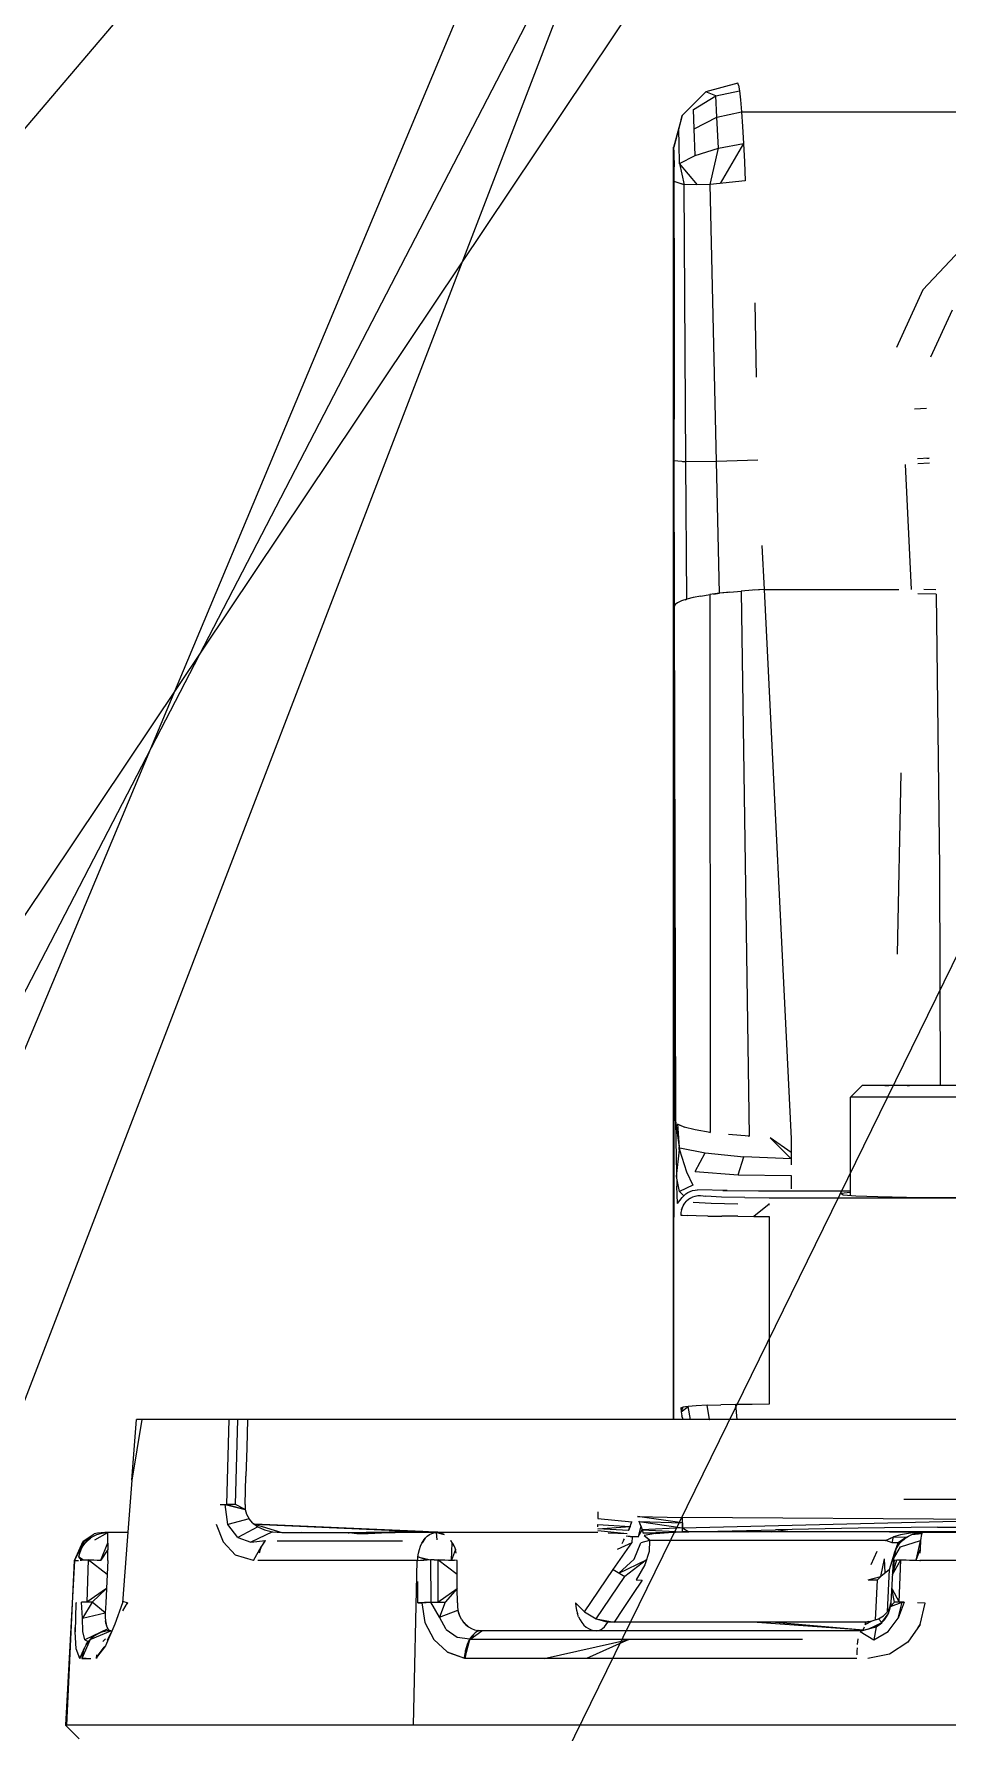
# Model space of a CAD drawing. Header units: millimetres. Extents: x -57554 to 16546, y 2142 to 98430.
# Drawn here: x -25855.5 to -25669.7, y 76751.8 to 77097.4 of the extents above; entities that cross this region are included whole.
import ezdxf

# ---------------------------------------------------------------- set-up
doc = ezdxf.new("R2010")
doc.units = ezdxf.units.MM
doc.layers.add('S-Z2-A_TEXTUAL_ANNOTATION', color=7, linetype='Continuous')

msp = doc.modelspace()

# ---------------------------------------------------------------- linework, layer by layer
at = {"color": 2, "linetype": 'Continuous'}
for p, q in [((-25712.29, 77087.4), (-25718.81, 77085.65)), ((-25712.15, 77087.02), (-25712.29, 77087.4)), ((-25712.15, 77087.02), (-25711.98, 77085.89)), ((-25723.59, 77080.86), (-25718.81, 77085.65)), ((-25721.33, 77082.04), (-25716.8, 77084.88)), ((-25716.8, 77084.88), (-25718.81, 77085.65)), ((-25716.8, 77084.88), (-25711.98, 77085.89)), ((-25716.54, 77080.53), (-25716.8, 77084.88)), ((-25711.98, 77085.89), (-25711.78, 77084.06)), ((-25711.78, 77084.06), (-25711.56, 77081.59)), ((-25723.59, 77080.86), (-25725.35, 77074.34)), ((-25723.59, 77080.86), (-25725.34, 77074.38)), ((-25724.33, 77077.92), (-25723.59, 77080.86)), ((-25721.17, 77078.15), (-25721.33, 77082.04)), ((-25721.17, 77078.15), (-25716.54, 77080.53)), ((-25716.54, 77080.53), (-25711.56, 77081.59)), ((-25716.24, 77074.21), (-25716.54, 77080.53)), ((-25711.56, 77081.59), (-25541.17, 77081.59)), ((-25711.56, 77081.59), (-25711.35, 77078.59)), ((-25724.25, 77075.01), (-25724.33, 77077.92)), ((-25721, 77072.71), (-25721.17, 77078.15)), ((-25711.35, 77078.59), (-25711.14, 77075.15)), ((-25725.37, 76815.4), (-25725.37, 77074.4)), ((-25725.35, 77074.34), (-25725.31, 77073.41)), ((-25725.29, 77073.08), (-25725.35, 77074.34)), ((-25725.31, 77073.41), (-25725.29, 77073.08)), ((-25725.29, 77073.08), (-25725.26, 77070.43)), ((-25724.19, 77071.09), (-25724.25, 77075.01)), ((-25724.19, 77071.09), (-25721, 77072.71)), ((-25721, 77072.71), (-25716.24, 77074.21)), ((-25717.92, 77066.78), (-25716.24, 77074.21)), ((-25716.24, 77074.21), (-25711.14, 77075.15)), ((-25711.14, 77075.15), (-25715.89, 77067)), ((-25711.14, 77075.15), (-25710.94, 77071.42)), ((-25725.25, 77067.44), (-25725.26, 77070.43)), ((-25720.51, 77066.76), (-25724.19, 77071.09)), ((-25724.19, 77071.09), (-25723.22, 77066.74)), ((-25710.94, 77071.42), (-25710.77, 77067.54)), ((-25725.27, 77055.9), (-25725.25, 77067.44)), ((-25723.22, 77066.74), (-25725.25, 77067.44)), ((-25723.22, 77066.74), (-25723.76, 77066.92)), ((-25717.92, 77066.78), (-25723.22, 77066.74)), ((-25722.9, 77010.37), (-25723.22, 77066.74)), ((-25710.77, 77067.54), (-25717.92, 77066.78)), ((-25716.66, 77010.42), (-25717.92, 77066.78)), ((-25725.27, 77055.9), (-25725.28, 77042.58)), ((-25665.82, 77054.75), (-25674.63, 77045.34)), ((-25674.63, 77045.34), (-25680, 77033.61)), ((-25725.28, 77042.58), (-25725.28, 77027.47)), ((-25708.85, 77042.7), (-25708.59, 77027.59)), ((-25673.01, 77031.71), (-25668.6, 77041.31)), ((-25725.28, 77027.47), (-25725.29, 77010.57)), ((-25673.89, 77021.21), (-25676.31, 77021.08)), ((-25722.9, 77010.37), (-25725.29, 77010.57)), ((-25725.29, 77010.57), (-25725.29, 77001)), ((-25708.2, 77010.69), (-25716.66, 77010.42)), ((-25673.33, 77011.1), (-25675.75, 77010.97)), ((-25673.83, 77011.07), (-25673.33, 77011.1)), ((-25723.52, 77010.42), (-25722.9, 77010.37)), ((-25716.66, 77010.42), (-25722.9, 77010.37)), ((-25722.7, 76982.42), (-25722.9, 77010.37)), ((-25716.02, 76983.64), (-25716.66, 77010.42)), ((-25676.95, 76984.37), (-25678.2, 77009.83)), ((-25673.27, 77010.08), (-25675.69, 77009.96)), ((-25725.29, 77001), (-25725.28, 76991.12)), ((-25707.4, 76993.33), (-25706.96, 76984.36)), ((-25707.4, 76993.33), (-25706.96, 76984.38)), ((-25725.28, 76991.12), (-25725.26, 76981.02)), ((-25719.79, 76983.01), (-25721.37, 76982.7)), ((-25719.79, 76983.01), (-25717.99, 76983.31)), ((-25716.02, 76983.58), (-25717.99, 76983.31)), ((-25717.99, 76983.31), (-25717.91, 76873.85)), ((-25717.21, 76983.42), (-25716.02, 76983.64)), ((-25713.89, 76983.83), (-25716.02, 76983.58)), ((-25714.29, 76983.78), (-25716.02, 76983.64)), ((-25713.89, 76983.83), (-25711.64, 76984.03)), ((-25709.32, 76984.2), (-25711.64, 76984.03)), ((-25711.64, 76984.03), (-25709.99, 76873.04)), ((-25706.96, 76984.33), (-25709.32, 76984.2)), ((-25706.96, 76984.38), (-25708.85, 76984.23)), ((-25706.96, 76984.36), (-25679.52, 76984.33)), ((-25706.96, 76984.36), (-25701.46, 76872.55)), ((-25706.96, 76984.34), (-25679.52, 76984.33)), ((-25671.94, 76983.38), (-25675.65, 76983.45)), ((-25671.97, 76984.3), (-25674.42, 76984.36)), ((-25671.94, 76983.38), (-25671.24, 76927.58)), ((-25725.37, 76815.4), (-25725.26, 76980.34)), ((-25725.26, 76980.03), (-25725.37, 76815.4)), ((-25725.07, 76981.32), (-25725.26, 76980.98)), ((-25725.26, 76981.04), (-25725.21, 76981.06)), ((-25725.26, 76981.01), (-25725.01, 76876.2)), ((-25725.01, 76876.2), (-25725.26, 76980.98)), ((-25724.57, 76981.67), (-25725.07, 76981.32)), ((-25723.78, 76982.02), (-25724.57, 76981.67)), ((-25722.7, 76982.36), (-25723.78, 76982.02)), ((-25722.96, 76982.28), (-25722.7, 76982.42)), ((-25721.37, 76982.7), (-25722.7, 76982.36)), ((-25721.87, 76982.57), (-25722.7, 76982.42)), ((-25679.09, 76947.05), (-25679.88, 76910.12)), ((-25671.24, 76927.58), (-25671.1, 76883.4)), ((-25689.37, 76881), (-25686.97, 76883.4)), ((-25655.77, 76883.4), (-25686.97, 76883.4)), ((-25682.37, 76883.4), (-25681.59, 76883.4)), ((-25677.85, 76883.4), (-25677.33, 76883.4)), ((-25689.37, 76861.02), (-25689.37, 76881)), ((-25653.37, 76881), (-25689.37, 76881)), ((-25725.01, 76876.2), (-25724.19, 76870.3)), ((-25725.01, 76876.2), (-25724.86, 76868.63)), ((-25723.22, 76874.92), (-25724.54, 76875.54)), ((-25724.54, 76875.54), (-25724.26, 76870.8)), ((-25724.54, 76875.54), (-25723.09, 76874.89)), ((-25720.99, 76874.35), (-25723.22, 76874.92)), ((-25717.91, 76873.85), (-25720.99, 76874.35)), ((-25718.03, 76873.87), (-25717.91, 76873.85)), ((-25709.99, 76873.04), (-25714.16, 76873.41)), ((-25710.11, 76873.05), (-25709.99, 76873.04)), ((-25701.46, 76869.75), (-25705.68, 76872.75)), ((-25705.68, 76872.75), (-25701.46, 76868.46)), ((-25701.46, 76872.55), (-25701.46, 76867.22)), ((-25701.46, 76872.55), (-25701.46, 76869.75)), ((-25724.74, 76864.83), (-25724.19, 76870.3)), ((-25724.2, 76870.39), (-25724.26, 76870.8)), ((-25724.19, 76870.3), (-25724.2, 76870.39)), ((-25724.19, 76870.3), (-25722.76, 76865.84)), ((-25724.08, 76870.71), (-25718.97, 76869.65)), ((-25720.99, 76865.88), (-25718.97, 76869.65)), ((-25718.97, 76869.65), (-25711.04, 76868.85)), ((-25712.22, 76865.2), (-25711.04, 76868.85)), ((-25701.46, 76868.46), (-25711.04, 76868.85)), ((-25724.86, 76868.63), (-25724.73, 76862.9)), ((-25722.76, 76865.84), (-25721.45, 76863.11)), ((-25720.99, 76865.88), (-25712.22, 76865.2)), ((-25724.14, 76861.84), (-25724.74, 76864.83)), ((-25724.59, 76859.39), (-25724.73, 76862.9)), ((-25721.45, 76863.11), (-25724.14, 76861.84)), ((-25724.14, 76861.84), (-25723.3, 76860.95)), ((-25722, 76861.82), (-25721.5, 76861.99)), ((-25721.5, 76861.99), (-25720.99, 76862.09)), ((-25721.45, 76863.11), (-25721.49, 76863.19)), ((-25720.99, 76862.09), (-25720.47, 76862.12)), ((-25714.47, 76862.02), (-25720.47, 76862.12)), ((-25715.36, 76862.03), (-25714.47, 76862.02)), ((-25714.47, 76862.02), (-25708.08, 76861.95)), ((-25712.22, 76865.2), (-25701.46, 76865.07)), ((-25708.08, 76861.95), (-25701.46, 76861.93)), ((-25701.46, 76865.07), (-25701.46, 76862.36)), ((-25701.46, 76861.93), (-25689.37, 76861.93)), ((-25724.63, 76860.26), (-25724.59, 76859.39)), ((-25724.59, 76859.39), (-25723.64, 76860.56)), ((-25723.78, 76858.05), (-25723.38, 76859.01)), ((-25723.61, 76858.54), (-25723.78, 76858.05)), ((-25723.64, 76860.56), (-25723.3, 76860.95)), ((-25723.38, 76859.01), (-25723.61, 76858.54)), ((-25723.38, 76859.01), (-25723.09, 76859.44)), ((-25723.3, 76860.95), (-25722.9, 76861.3)), ((-25723.09, 76859.44), (-25722.74, 76859.84)), ((-25722.9, 76861.3), (-25722.47, 76861.59)), ((-25722.35, 76860.18), (-25722.74, 76859.84)), ((-25722.47, 76861.59), (-25722, 76861.82)), ((-25721.91, 76860.47), (-25722.35, 76860.18)), ((-25721.91, 76860.47), (-25721.44, 76860.7)), ((-25721.44, 76860.7), (-25720.95, 76860.87)), ((-25721.38, 76859.62), (-25717.72, 76859.43)), ((-25720.95, 76860.87), (-25720.44, 76860.97)), ((-25720.44, 76860.97), (-25719.91, 76861.01)), ((-25719.91, 76861.01), (-25718.8, 76860.83)), ((-25715.62, 76860.66), (-25718.8, 76860.83)), ((-25717.72, 76859.43), (-25712.3, 76859.3)), ((-25710.89, 76860.56), (-25715.62, 76860.66)), ((-25710.89, 76860.56), (-25705.91, 76860.53)), ((-25705.91, 76859.26), (-25709.04, 76856.74)), ((-25705.91, 76860.53), (-25546.82, 76860.53)), ((-25705.91, 76859.01), (-25705.91, 76859.38)), ((-25705.91, 76859.26), (-25705.91, 76859.38)), ((-25705.91, 76859.01), (-25705.91, 76859.26)), ((-25689.46, 76861.6), (-25691.26, 76861.38)), ((-25691.26, 76861.38), (-25690.84, 76861.15)), ((-25690.84, 76861.15), (-25688.26, 76860.93)), ((-25689.37, 76861.61), (-25689.46, 76861.6)), ((-25688.26, 76860.93), (-25683.8, 76860.76)), ((-25683.8, 76860.76), (-25677.94, 76860.65)), ((-25677.94, 76860.65), (-25671.37, 76860.61)), ((-25671.37, 76860.61), (-25664.25, 76860.65)), ((-25671.37, 76860.6), (-25670.54, 76860.6)), ((-25670.54, 76860.6), (-25665.79, 76860.6)), ((-25723.88, 76857.53), (-25723.91, 76857.01)), ((-25723.91, 76857.01), (-25723.53, 76856.96)), ((-25723.78, 76858.05), (-25723.88, 76857.53)), ((-25723.53, 76856.96), (-25722.47, 76856.91)), ((-25720.74, 76856.86), (-25722.45, 76856.91)), ((-25718.39, 76856.81), (-25720.74, 76856.86)), ((-25718.39, 76856.81), (-25715.52, 76856.78)), ((-25712.32, 76856.76), (-25715.52, 76856.78)), ((-25712.32, 76856.76), (-25709.04, 76856.74)), ((-25709.04, 76856.74), (-25705.91, 76856.74)), ((-25705.91, 76856.74), (-25705.88, 76818.5)), ((-25723.88, 76817.77), (-25723.48, 76817.91)), ((-25723.88, 76817.77), (-25723.82, 76816.96)), ((-25723.82, 76816.96), (-25722.42, 76818.05)), ((-25723.48, 76817.91), (-25723.82, 76816.96)), ((-25723.82, 76816.96), (-25723.66, 76816.16)), ((-25722.42, 76818.05), (-25723.48, 76817.91)), ((-25720.74, 76818.17), (-25722.42, 76818.05)), ((-25721.89, 76815.4), (-25722.42, 76818.05)), ((-25718.5, 76818.28), (-25720.74, 76818.17)), ((-25718.5, 76818.28), (-25715.78, 76818.37)), ((-25718.06, 76815.4), (-25718.5, 76818.28)), ((-25712.7, 76818.44), (-25715.78, 76818.37)), ((-25709.35, 76818.48), (-25712.7, 76818.44)), ((-25712.45, 76815.4), (-25712.7, 76818.44)), ((-25705.88, 76818.5), (-25709.35, 76818.48)), ((-25833.62, 76815.4), (-25835.62, 76803.02)), ((-25835.62, 76803.02), (-25834.67, 76815.4)), ((-25478.07, 76815.4), (-25834.67, 76815.4)), ((-25816.32, 76798.12), (-25815.83, 76815.4)), ((-25814.56, 76798.12), (-25814.07, 76815.4)), ((-25812.08, 76815.4), (-25812.25, 76809.62)), ((-25723.39, 76815.4), (-25723.66, 76816.16)), ((-25718, 76815.4), (-25718.06, 76815.4)), ((-25718.06, 76815.4), (-25718, 76815.4)), ((-25812.25, 76809.62), (-25812.42, 76803.85)), ((-25812.59, 76798.08), (-25812.42, 76803.85)), ((-25835.62, 76803.02), (-25836.57, 76790.67)), ((-25817.66, 76798.08), (-25816.32, 76798.12)), ((-25816.66, 76798.11), (-25812.54, 76797.09)), ((-25816.06, 76794.01), (-25816.66, 76798.11)), ((-25816.32, 76798.12), (-25815.45, 76798.12)), ((-25814.56, 76798.12), (-25816.32, 76798.12)), ((-25816.32, 76798.12), (-25812.54, 76797.09)), ((-25812.54, 76797.09), (-25814.56, 76798.12)), ((-25812.59, 76798.08), (-25812.54, 76797.09)), ((-25812.54, 76797.09), (-25812.27, 76796.12)), ((-25740.8, 76796.59), (-25740.8, 76795.22)), ((-25634.23, 76799.08), (-25678.49, 76799.08)), ((-25818.43, 76794.09), (-25817.07, 76790.49)), ((-25811.76, 76795.17), (-25816.06, 76794.01)), ((-25814.07, 76791.39), (-25816.06, 76794.01)), ((-25809.95, 76793.54), (-25814.07, 76791.39)), ((-25812.27, 76796.12), (-25811.76, 76795.17)), ((-25810.99, 76794.3), (-25811.76, 76795.17)), ((-25810.99, 76794.3), (-25810.67, 76794.06)), ((-25810.99, 76794.3), (-25810.31, 76793.81)), ((-25776.41, 76792.6), (-25810.67, 76794.06)), ((-25810.67, 76794.06), (-25778.7, 76792.65)), ((-25810.67, 76794.06), (-25805.13, 76792.4)), ((-25810.67, 76794.06), (-25809.95, 76793.54)), ((-25810.31, 76793.81), (-25809.95, 76793.54)), ((-25809.95, 76793.54), (-25808.61, 76792.94)), ((-25808.61, 76792.94), (-25807, 76792.54)), ((-25740.8, 76795.22), (-25733.85, 76794.58)), ((-25740.8, 76793.56), (-25740.8, 76794.05)), ((-25740.8, 76793.56), (-25740.8, 76794.05)), ((-25740.8, 76793.15), (-25734.22, 76793.63)), ((-25734.55, 76792.82), (-25740.8, 76793.15)), ((-25740.8, 76792.83), (-25734.81, 76792.17)), ((-25740.79, 76794.05), (-25734.22, 76793.63)), ((-25734.22, 76793.63), (-25734.55, 76792.82)), ((-25734.55, 76792.82), (-25734.35, 76793.31)), ((-25734.35, 76793.31), (-25734.22, 76793.63)), ((-25734.22, 76793.63), (-25733.85, 76794.58)), ((-25734.22, 76793.63), (-25733.92, 76794.42)), ((-25733.85, 76794.58), (-25733.92, 76794.42)), ((-25723.59, 76794.38), (-25732.69, 76795.67)), ((-25732.69, 76795.67), (-25723.62, 76795.41)), ((-25732.06, 76793.76), (-25732.58, 76791.53)), ((-25732.58, 76791.53), (-25731.79, 76792.95)), ((-25732.06, 76793.76), (-25732.36, 76794.67)), ((-25732.06, 76793.76), (-25732.35, 76794.65)), ((-25732.35, 76794.65), (-25723.56, 76793.35)), ((-25732.35, 76794.65), (-25723.59, 76794.38)), ((-25732.06, 76793.76), (-25731.79, 76792.95)), ((-25723.56, 76793.35), (-25731.79, 76792.95)), ((-25731.79, 76792.95), (-25731.56, 76792.28)), ((-25731.79, 76792.95), (-25723.54, 76792.52)), ((-25656.37, 76794.97), (-25723.62, 76795.41)), ((-25723.62, 76795.41), (-25723.56, 76793.35)), ((-25723.56, 76793.35), (-25723.58, 76794.06)), ((-25723.56, 76793.35), (-25656.37, 76794.97)), ((-25723.56, 76793.35), (-25722.25, 76792.52)), ((-25723.54, 76792.52), (-25723.56, 76793.35)), ((-25722.25, 76792.52), (-25704.64, 76792.95)), ((-25705.51, 76792.52), (-25702.11, 76792.99)), ((-25687.77, 76793.26), (-25704.64, 76792.95)), ((-25671.68, 76793.45), (-25687.77, 76793.26)), ((-25671.68, 76793.45), (-25656.37, 76793.52)), ((-25847.3, 76786.71), (-25845.53, 76790.64)), ((-25847.3, 76786.71), (-25845.29, 76790.64)), ((-25845.93, 76788.91), (-25845.57, 76789.58)), ((-25845.57, 76789.58), (-25845.13, 76790.2)), ((-25845.53, 76790.64), (-25843.3, 76792.09)), ((-25845.53, 76790.64), (-25845.29, 76790.64)), ((-25845.29, 76790.64), (-25843.4, 76791.65)), ((-25845.13, 76790.2), (-25844.72, 76790.64)), ((-25845.13, 76790.2), (-25845.04, 76790.29)), ((-25844.04, 76791.24), (-25845.04, 76790.29)), ((-25845.04, 76790.29), (-25844.62, 76790.75)), ((-25844.72, 76790.64), (-25844.62, 76790.75)), ((-25844.62, 76790.75), (-25844.04, 76791.24)), ((-25843.4, 76791.65), (-25842.72, 76791.97)), ((-25842.61, 76792.27), (-25843.3, 76792.09)), ((-25843.15, 76790.93), (-25840.51, 76792.4)), ((-25842.72, 76791.97), (-25842, 76792.21)), ((-25841.09, 76792.4), (-25842.61, 76792.27)), ((-25842, 76792.21), (-25841.26, 76792.35)), ((-25841.96, 76786.77), (-25840.51, 76790.29)), ((-25841.26, 76792.35), (-25840.83, 76792.4)), ((-25841.26, 76792.35), (-25840.51, 76792.4)), ((-25836.44, 76792.4), (-25841.09, 76792.4)), ((-25840.51, 76792.21), (-25840.51, 76792.35)), ((-25840.51, 76791.97), (-25840.51, 76792.21)), ((-25840.51, 76791.65), (-25840.51, 76791.97)), ((-25840.51, 76791.24), (-25840.51, 76791.65)), ((-25840.51, 76790.75), (-25840.51, 76791.24)), ((-25840.51, 76790.2), (-25840.51, 76790.75)), ((-25840.51, 76790.29), (-25840.51, 76790.75)), ((-25840.51, 76790.2), (-25840.51, 76790.29)), ((-25840.51, 76790.2), (-25840.51, 76789.58)), ((-25840.51, 76789.58), (-25840.51, 76790.2)), ((-25840.51, 76789.58), (-25840.51, 76788.91)), ((-25836.57, 76790.67), (-25837.53, 76778.08)), ((-25814.53, 76787.78), (-25817.07, 76790.49)), ((-25814.07, 76791.39), (-25811.39, 76790.44)), ((-25807, 76792.54), (-25811.39, 76790.44)), ((-25811.39, 76790.44), (-25808.45, 76790.75)), ((-25810.83, 76786.71), (-25809.22, 76789.58)), ((-25809.22, 76789.58), (-25809.51, 76788.91)), ((-25808.86, 76790.2), (-25809.22, 76789.58)), ((-25808.86, 76790.2), (-25808.45, 76790.75)), ((-25808.54, 76790.64), (-25808.86, 76790.2)), ((-25808.54, 76790.64), (-25808.45, 76790.75)), ((-25807, 76792.54), (-25805.13, 76792.4)), ((-25780.55, 76790.64), (-25806.03, 76790.64)), ((-25805.13, 76792.4), (-25785.43, 76792.4)), ((-25802.66, 76792.4), (-25791.56, 76792.31)), ((-25791.56, 76792.31), (-25801.05, 76792.4)), ((-25792.33, 76792.4), (-25791.6, 76792.4)), ((-25792.33, 76792.4), (-25791.59, 76792.31)), ((-25792.33, 76792.4), (-25791.56, 76792.31)), ((-25791.6, 76792.4), (-25791.49, 76792.4)), ((-25791.59, 76792.31), (-25791.41, 76792.29)), ((-25791.41, 76792.29), (-25791.56, 76792.31)), ((-25789.82, 76792.11), (-25791.41, 76792.29)), ((-25789.96, 76792.4), (-25788.55, 76792.4)), ((-25787.55, 76792.09), (-25789.82, 76792.11)), ((-25788.55, 76792.4), (-25787.91, 76792.4)), ((-25785.43, 76792.4), (-25787.91, 76792.4)), ((-25787.91, 76792.4), (-25787.9, 76792.1)), ((-25784.84, 76792.27), (-25787.55, 76792.09)), ((-25783.28, 76792.48), (-25785.43, 76792.4)), ((-25781.9, 76792.4), (-25784.84, 76792.27)), ((-25779.19, 76792.4), (-25784.84, 76792.27)), ((-25780.99, 76792.6), (-25783.28, 76792.48)), ((-25740.8, 76792.4), (-25781.9, 76792.4)), ((-25778.7, 76792.65), (-25780.99, 76792.6)), ((-25776.41, 76792.6), (-25778.7, 76792.65)), ((-25777.1, 76788.91), (-25776.87, 76789.58)), ((-25776.87, 76789.58), (-25776.59, 76790.2)), ((-25776.59, 76790.2), (-25776.34, 76790.64)), ((-25776.59, 76790.2), (-25776.54, 76790.29)), ((-25775.9, 76791.24), (-25776.54, 76790.29)), ((-25776.54, 76790.29), (-25776.27, 76790.75)), ((-25774.12, 76792.48), (-25776.41, 76792.6)), ((-25776.34, 76790.64), (-25776.27, 76790.75)), ((-25776.27, 76790.75), (-25775.9, 76791.24)), ((-25775.9, 76791.24), (-25775.49, 76791.65)), ((-25775.49, 76791.65), (-25775.06, 76791.97)), ((-25775.06, 76791.97), (-25774.6, 76792.21)), ((-25774.6, 76792.21), (-25774.13, 76792.35)), ((-25774.13, 76792.35), (-25773.65, 76792.4)), ((-25774.12, 76792.48), (-25772.15, 76792.41)), ((-25773.36, 76792.45), (-25774.12, 76792.48)), ((-25773.65, 76792.4), (-25772.07, 76791.97)), ((-25773.11, 76792.35), (-25773.65, 76792.4)), ((-25773.45, 76790.93), (-25773.65, 76792.4)), ((-25773.36, 76792.45), (-25772.15, 76792.41)), ((-25772.58, 76792.21), (-25773.11, 76792.35)), ((-25772.07, 76791.97), (-25772.58, 76792.21)), ((-25770.35, 76790.2), (-25770.72, 76790.75)), ((-25770.42, 76790.29), (-25770.72, 76790.75)), ((-25770.55, 76786.77), (-25770.42, 76790.29)), ((-25770.35, 76790.2), (-25770.42, 76790.29)), ((-25770.37, 76790.2), (-25770.04, 76789.58)), ((-25770.04, 76789.58), (-25770.35, 76790.2)), ((-25770.04, 76789.58), (-25769.78, 76788.91)), ((-25738.7, 76792.32), (-25734.81, 76792.17)), ((-25737.67, 76784.85), (-25733.86, 76790.28)), ((-25733.86, 76790.28), (-25736.87, 76788.93)), ((-25735.86, 76790.17), (-25735.58, 76790.71)), ((-25735.86, 76790.17), (-25735.58, 76790.71)), ((-25735.58, 76790.71), (-25735.38, 76791.13)), ((-25735.56, 76790.75), (-25735.38, 76791.13)), ((-25735.01, 76791.72), (-25732.58, 76791.53)), ((-25735.01, 76791.72), (-25733.81, 76791.5)), ((-25733.81, 76791.5), (-25733.86, 76790.28)), ((-25732.58, 76791.53), (-25733.81, 76791.5)), ((-25733.4, 76786.99), (-25732.03, 76790.3)), ((-25730.25, 76790.77), (-25732.03, 76790.3)), ((-25731.56, 76792.28), (-25723.54, 76792.52)), ((-25726.42, 76792.4), (-25731.56, 76792.28)), ((-25729.03, 76792.16), (-25731.38, 76791.78)), ((-25731.38, 76791.78), (-25731.01, 76791.52)), ((-25731.01, 76791.52), (-25730.05, 76790.77)), ((-25731.01, 76791.52), (-25730.64, 76791.19)), ((-25730.64, 76791.19), (-25730.05, 76790.77)), ((-25730.25, 76790.77), (-25730.64, 76791.19)), ((-25730.25, 76790.77), (-25730.35, 76788.52)), ((-25682.2, 76790.77), (-25730.25, 76790.77)), ((-25729.03, 76792.16), (-25726.42, 76792.4)), ((-25726.42, 76792.4), (-25723.54, 76792.52)), ((-25722.3, 76792.55), (-25723.54, 76792.52)), ((-25723.54, 76792.52), (-25722.29, 76792.55)), ((-25589.11, 76792.52), (-25723.54, 76792.52)), ((-25682.24, 76790.77), (-25680.63, 76791.48)), ((-25682.2, 76790.77), (-25680.63, 76791.48)), ((-25680.85, 76790.31), (-25682.2, 76790.77)), ((-25681.44, 76792.52), (-25674.55, 76792.46)), ((-25680.85, 76790.31), (-25680.63, 76791.48)), ((-25679.69, 76790.28), (-25680.85, 76790.31)), ((-25679.21, 76791.92), (-25680.63, 76791.48)), ((-25680.63, 76791.48), (-25677.96, 76791.42)), ((-25680.63, 76787.02), (-25679.19, 76789.48)), ((-25680.39, 76788.24), (-25679.69, 76790.28)), ((-25680.12, 76788.91), (-25679.76, 76789.58)), ((-25674.55, 76792.46), (-25679.79, 76792.52)), ((-25679.76, 76789.58), (-25679.32, 76790.2)), ((-25677.96, 76791.42), (-25679.69, 76790.28)), ((-25679.69, 76790.28), (-25678.85, 76790.71)), ((-25679.32, 76790.2), (-25678.81, 76790.75)), ((-25676.76, 76792.35), (-25679.21, 76791.92)), ((-25679.19, 76789.48), (-25675.08, 76790.75)), ((-25678.81, 76790.75), (-25678.22, 76791.24)), ((-25678.81, 76790.75), (-25678.37, 76791.11)), ((-25678.37, 76791.11), (-25678.22, 76791.24)), ((-25678.22, 76791.24), (-25677.58, 76791.65)), ((-25677.58, 76791.65), (-25676.9, 76791.97)), ((-25676.9, 76791.97), (-25674.82, 76792.21)), ((-25676.9, 76791.97), (-25676.18, 76792.21)), ((-25676.76, 76792.35), (-25674.55, 76792.46)), ((-25676.18, 76792.21), (-25675.43, 76792.35)), ((-25675.99, 76786.75), (-25675.11, 76790.64)), ((-25675.43, 76792.35), (-25674.68, 76792.4)), ((-25675.18, 76789.58), (-25675.21, 76788.91)), ((-25675.14, 76790.2), (-25675.18, 76789.58)), ((-25675.14, 76790.2), (-25675.08, 76790.75)), ((-25675.09, 76790.64), (-25675.14, 76790.2)), ((-25675.08, 76790.75), (-25675.09, 76790.64)), ((-25675.03, 76791.24), (-25675.08, 76790.75)), ((-25674.96, 76791.65), (-25675.03, 76791.24)), ((-25674.9, 76791.97), (-25674.96, 76791.65)), ((-25674.82, 76792.21), (-25674.9, 76791.97)), ((-25674.75, 76792.35), (-25674.82, 76792.21)), ((-25674.75, 76792.35), (-25674.68, 76792.4)), ((-25663.75, 76792.4), (-25674.68, 76792.4)), ((-25612.36, 76792.46), (-25674.55, 76792.46)), ((-25847.3, 76786.71), (-25849.12, 76753.19)), ((-25848.87, 76753.19), (-25847.3, 76786.71)), ((-25847.3, 76786.71), (-25846.94, 76786.71)), ((-25847.3, 76786.71), (-25846.48, 76786.71)), ((-25846.94, 76786.71), (-25846.47, 76786.71)), ((-25846.38, 76787.47), (-25846.2, 76788.2)), ((-25845.85, 76786.79), (-25846.38, 76787.47)), ((-25846.38, 76787.47), (-25845.48, 76786.81)), ((-25846.2, 76788.2), (-25845.93, 76788.91)), ((-25846.14, 76786.77), (-25845.85, 76786.79)), ((-25845.85, 76786.79), (-25845.48, 76786.81)), ((-25845.48, 76786.81), (-25845.04, 76786.82)), ((-25845.04, 76786.82), (-25844.52, 76786.82)), ((-25844.52, 76786.82), (-25844.81, 76778.18)), ((-25844.52, 76786.82), (-25843.95, 76786.82)), ((-25840.64, 76783.84), (-25844.52, 76786.82)), ((-25843.95, 76786.82), (-25843.33, 76786.81)), ((-25843.33, 76786.81), (-25842.66, 76786.79)), ((-25842.66, 76786.79), (-25841.96, 76786.77)), ((-25840.51, 76788.91), (-25841.96, 76786.77)), ((-25840.51, 76786.71), (-25840.64, 76783.84)), ((-25840.51, 76788.2), (-25840.51, 76788.91)), ((-25840.51, 76787.47), (-25840.51, 76788.2)), ((-25840.51, 76786.71), (-25840.51, 76787.47)), ((-25810.83, 76786.71), (-25814.53, 76787.78)), ((-25777.45, 76786.71), (-25809.95, 76786.71)), ((-25809.51, 76788.91), (-25809.73, 76788.2)), ((-25778.32, 76753.19), (-25777.56, 76786.71)), ((-25777.45, 76786.71), (-25777.39, 76787.47)), ((-25777.45, 76786.71), (-25776.85, 76786.75)), ((-25777.39, 76787.47), (-25777.28, 76788.2)), ((-25775.52, 76786.79), (-25777.39, 76787.47)), ((-25777.39, 76787.47), (-25774.81, 76786.81)), ((-25777.28, 76788.2), (-25777.1, 76788.91)), ((-25776.85, 76786.75), (-25776.2, 76786.77)), ((-25775.52, 76786.79), (-25776.2, 76786.77)), ((-25774.81, 76786.81), (-25775.52, 76786.79)), ((-25774.08, 76786.82), (-25774.81, 76786.81)), ((-25774.81, 76786.81), (-25774.77, 76778.18)), ((-25774.08, 76786.82), (-25773.34, 76786.82)), ((-25773.34, 76786.82), (-25772.61, 76786.82)), ((-25769.39, 76783.84), (-25773.34, 76786.82)), ((-25773.34, 76786.82), (-25773.32, 76778.18)), ((-25772.61, 76786.82), (-25771.9, 76786.81)), ((-25771.9, 76786.81), (-25771.21, 76786.79)), ((-25771.21, 76786.79), (-25770.55, 76786.77)), ((-25769.78, 76788.91), (-25770.55, 76786.77)), ((-25770.55, 76786.77), (-25769.95, 76786.75)), ((-25769.4, 76786.71), (-25769.95, 76786.75)), ((-25769.59, 76788.2), (-25769.78, 76788.91)), ((-25769.38, 76780.96), (-25769.4, 76786.71)), ((-25736.49, 76784.14), (-25733.4, 76786.99)), ((-25736.49, 76784.14), (-25730.9, 76786.85)), ((-25730.9, 76786.85), (-25735.31, 76783.44)), ((-25731.24, 76785.83), (-25732.95, 76782.78)), ((-25730.35, 76788.52), (-25731.24, 76785.83)), ((-25683.98, 76788.52), (-25685.21, 76785.83)), ((-25683.22, 76783.44), (-25682.44, 76787)), ((-25682.31, 76784.15), (-25682.44, 76787)), ((-25681.39, 76784.85), (-25680.4, 76788.2)), ((-25680.67, 76786.71), (-25681.12, 76778.08)), ((-25680.82, 76783.84), (-25679.11, 76786.82)), ((-25680.82, 76783.84), (-25679.96, 76786.81)), ((-25680.49, 76786.77), (-25680.82, 76783.84)), ((-25680.67, 76786.71), (-25680.58, 76787.47)), ((-25680.63, 76787.02), (-25680.67, 76786.71)), ((-25680.67, 76786.71), (-25680.49, 76786.77)), ((-25680.12, 76788.91), (-25680.63, 76787.02)), ((-25680.63, 76787.02), (-25680.58, 76787.47)), ((-25680.49, 76786.77), (-25680.63, 76787.02)), ((-25680.58, 76787.47), (-25680.4, 76788.2)), ((-25680.49, 76786.77), (-25679.96, 76786.81)), ((-25680.4, 76788.2), (-25680.12, 76788.91)), ((-25679.96, 76786.81), (-25679.11, 76786.82)), ((-25679.43, 76778.18), (-25679.11, 76786.82)), ((-25679.11, 76786.82), (-25678.59, 76786.82)), ((-25679.11, 76786.82), (-25678.73, 76786.82)), ((-25678.73, 76786.82), (-25678.59, 76786.82)), ((-25678.59, 76786.82), (-25678, 76786.81)), ((-25678, 76786.81), (-25677.37, 76786.79)), ((-25677.37, 76786.79), (-25676.7, 76786.77)), ((-25676.7, 76786.77), (-25675.99, 76786.75)), ((-25675.99, 76786.75), (-25675.21, 76788.91)), ((-25675.99, 76786.75), (-25675.27, 76786.71)), ((-25675.27, 76786.71), (-25675.09, 76786.71)), ((-25610.63, 76786.71), (-25675.27, 76786.71)), ((-25675.21, 76788.91), (-25675.24, 76788.2)), ((-25840.64, 76783.84), (-25840.92, 76778.08)), ((-25777.41, 76778.08), (-25777.43, 76782.4)), ((-25743.48, 76776.21), (-25737.67, 76784.85)), ((-25741.11, 76774.8), (-25735.31, 76783.44)), ((-25737.67, 76784.85), (-25735.31, 76783.44)), ((-25731.77, 76782.67), (-25733.72, 76779.77)), ((-25732.95, 76782.78), (-25731.77, 76782.67)), ((-25685.77, 76782.78), (-25683.22, 76783.44)), ((-25685.77, 76782.78), (-25683.86, 76782.78)), ((-25684.13, 76777.16), (-25683.86, 76782.78)), ((-25683.86, 76782.78), (-25683.22, 76783.44)), ((-25681.39, 76784.85), (-25683.22, 76783.44)), ((-25681.85, 76776.22), (-25681.39, 76784.85)), ((-25840.78, 76780.96), (-25844.81, 76778.18)), ((-25843.73, 76778.18), (-25840.78, 76780.96)), ((-25773.32, 76778.18), (-25769.38, 76780.96)), ((-25769.38, 76780.96), (-25771.86, 76778.18)), ((-25769.37, 76778.08), (-25769.38, 76780.96)), ((-25733.72, 76779.77), (-25735.61, 76776.93)), ((-25680.41, 76778.18), (-25680.97, 76780.96)), ((-25680.97, 76780.96), (-25679.43, 76778.18)), ((-25847.04, 76778), (-25847.16, 76772.2)), ((-25846.88, 76778.08), (-25847.04, 76778)), ((-25847.04, 76778), (-25846.94, 76778.05)), ((-25846.94, 76778.05), (-25846.88, 76778.08)), ((-25843.73, 76778.18), (-25845.89, 76778.18)), ((-25845.69, 76774.94), (-25845.89, 76778.18)), ((-25843.73, 76778.18), (-25845.69, 76774.94)), ((-25845.69, 76774.94), (-25841.03, 76776.03)), ((-25841.03, 76776.03), (-25843.73, 76778.18)), ((-25841, 76777.02), (-25841.03, 76776.03)), ((-25841.03, 76776.03), (-25841.02, 76775.16)), ((-25840.92, 76778.08), (-25841, 76777.02)), ((-25837.53, 76778.08), (-25839.08, 76773.73)), ((-25836.51, 76778.08), (-25837.51, 76778.33)), ((-25837.47, 76776.45), (-25836.51, 76778.08)), ((-25836.51, 76778.08), (-25836.6, 76778.07)), ((-25836.6, 76778.07), (-25836.51, 76778.08)), ((-25836.59, 76777.85), (-25836.51, 76778.08)), ((-25836.51, 76778.08), (-25836.59, 76777.85)), ((-25774.77, 76778.18), (-25777.41, 76778.08)), ((-25777.41, 76778.08), (-25776.6, 76778.08)), ((-25776.6, 76778.08), (-25774.77, 76778.18)), ((-25776.6, 76778.08), (-25775.96, 76774.06)), ((-25774.77, 76778.18), (-25771.86, 76778.18)), ((-25773.04, 76775.18), (-25774.77, 76778.18)), ((-25771.86, 76778.18), (-25773.04, 76775.18)), ((-25773.04, 76775.18), (-25769.25, 76776.6)), ((-25769.37, 76778.08), (-25769.35, 76777.33)), ((-25769.35, 76777.33), (-25769.25, 76776.6)), ((-25768.82, 76775.25), (-25769.25, 76776.6)), ((-25769.25, 76776.6), (-25769.07, 76775.91)), ((-25768.82, 76775.25), (-25769.07, 76775.91)), ((-25745.33, 76778.08), (-25745.27, 76777.33)), ((-25745.33, 76778.08), (-25743.48, 76776.21)), ((-25745.27, 76777.33), (-25745.14, 76776.59)), ((-25745.14, 76776.59), (-25744.95, 76775.89)), ((-25744.69, 76775.22), (-25744.95, 76775.89)), ((-25743.48, 76776.21), (-25741.11, 76774.8)), ((-25735.61, 76776.93), (-25737.47, 76774.16)), ((-25684.25, 76774.61), (-25684.13, 76777.16)), ((-25683.69, 76774.81), (-25682.65, 76775.43)), ((-25682.95, 76774.08), (-25681.68, 76775.86)), ((-25682.65, 76775.43), (-25681.85, 76776.22)), ((-25682.44, 76774.63), (-25681.66, 76775.9)), ((-25682.01, 76775.24), (-25681.66, 76775.9)), ((-25681.85, 76776.22), (-25681.33, 76777.12)), ((-25681.66, 76775.9), (-25681.39, 76776.6)), ((-25681.39, 76776.6), (-25681.21, 76777.33)), ((-25681.33, 76777.12), (-25681.12, 76778.08)), ((-25681.21, 76777.33), (-25680.41, 76778.18)), ((-25681.21, 76777.33), (-25678.83, 76778.18)), ((-25681.12, 76778.08), (-25681.21, 76777.33)), ((-25678.46, 76778.18), (-25680.41, 76778.18)), ((-25678.46, 76778.18), (-25679.67, 76774.94)), ((-25679.67, 76774.94), (-25678.83, 76778.18)), ((-25678.83, 76778.18), (-25678.46, 76778.18)), ((-25674.14, 76778), (-25675.73, 76778.08)), ((-25675.19, 76773.68), (-25674.14, 76778)), ((-25847.16, 76772.2), (-25847.14, 76773.07)), ((-25846.97, 76768.7), (-25847.16, 76772.2)), ((-25845.57, 76772.23), (-25845.69, 76774.94)), ((-25845.16, 76770.56), (-25845.57, 76772.23)), ((-25840.53, 76772.79), (-25845.16, 76770.56)), ((-25844.08, 76770.64), (-25839.9, 76772.4)), ((-25842.1, 76771.97), (-25842.78, 76771.65)), ((-25841.39, 76772.21), (-25842.1, 76771.97)), ((-25841.39, 76772.21), (-25840.22, 76772.48)), ((-25840.65, 76772.35), (-25841.39, 76772.21)), ((-25841.02, 76775.16), (-25840.98, 76774.44)), ((-25839.08, 76773.73), (-25840.99, 76769.34)), ((-25840.98, 76774.44), (-25840.92, 76774.06)), ((-25840.92, 76774.03), (-25840.98, 76774.44)), ((-25840.92, 76774.06), (-25840.79, 76773.4)), ((-25840.89, 76773.86), (-25840.92, 76774.06)), ((-25840.92, 76774.03), (-25840.89, 76773.86)), ((-25840.89, 76773.86), (-25840.79, 76773.4)), ((-25840.79, 76773.4), (-25840.53, 76772.79)), ((-25839.9, 76772.4), (-25840.65, 76772.35)), ((-25840.53, 76772.79), (-25840.22, 76772.48)), ((-25840.22, 76772.48), (-25839.91, 76772.4)), ((-25839.9, 76772.4), (-25839.66, 76772.4)), ((-25839.9, 76772.4), (-25839.66, 76772.4)), ((-25775.96, 76774.06), (-25774.19, 76770.6)), ((-25771.64, 76772.67), (-25773.04, 76775.18)), ((-25771.64, 76772.67), (-25769.44, 76771.11)), ((-25768.49, 76774.64), (-25768.82, 76775.25)), ((-25768.49, 76774.64), (-25768.09, 76774.08)), ((-25768.09, 76774.08), (-25768.03, 76774.02)), ((-25767.09, 76773.18), (-25768.06, 76774.05)), ((-25768.06, 76774.05), (-25767.63, 76773.6)), ((-25768.03, 76774.02), (-25767.63, 76773.6)), ((-25767.63, 76773.6), (-25767.09, 76773.18)), ((-25767.09, 76773.18), (-25766.5, 76772.85)), ((-25766.83, 76770.64), (-25764.36, 76772.4)), ((-25766.5, 76772.85), (-25765.86, 76772.6)), ((-25765.73, 76771.97), (-25766.12, 76771.65)), ((-25765.86, 76772.6), (-25765.17, 76772.45)), ((-25765.17, 76772.45), (-25765.73, 76771.97)), ((-25765.31, 76772.21), (-25765.73, 76771.97)), ((-25764.87, 76772.35), (-25765.31, 76772.21)), ((-25764.43, 76772.4), (-25765.17, 76772.45)), ((-25764.36, 76772.4), (-25764.87, 76772.35)), ((-25687.11, 76772.4), (-25764.36, 76772.4)), ((-25744.69, 76775.22), (-25744.38, 76774.6)), ((-25744.38, 76774.6), (-25744.01, 76774.05)), ((-25744.01, 76774.05), (-25743.6, 76773.56)), ((-25743.6, 76773.56), (-25743.15, 76773.15)), ((-25743.15, 76773.15), (-25742.66, 76772.83)), ((-25742.66, 76772.83), (-25742.15, 76772.59)), ((-25742.15, 76772.59), (-25741.62, 76772.45)), ((-25741.62, 76772.45), (-25741.08, 76772.4)), ((-25741.11, 76774.8), (-25738.74, 76774.16)), ((-25741.11, 76774.8), (-25737.47, 76774.16)), ((-25741.08, 76772.4), (-25740.65, 76772.45)), ((-25740.65, 76772.45), (-25740.23, 76772.6)), ((-25740.23, 76772.6), (-25739.81, 76772.86)), ((-25739.81, 76772.86), (-25739.43, 76773.2)), ((-25739.43, 76773.2), (-25739.07, 76773.64)), ((-25739.07, 76773.64), (-25738.74, 76774.16)), ((-25686.26, 76774.16), (-25738.74, 76774.16)), ((-25708.38, 76774.16), (-25686.8, 76772.6)), ((-25704.64, 76774.16), (-25685.4, 76774.3)), ((-25704.64, 76774.16), (-25686.8, 76772.6)), ((-25684.16, 76773.18), (-25687.36, 76772.21)), ((-25687.36, 76772.21), (-25684.6, 76770.56)), ((-25687.24, 76772.35), (-25684.16, 76773.18)), ((-25686.8, 76772.6), (-25686.51, 76773.2)), ((-25686.8, 76772.6), (-25686.65, 76772.86)), ((-25686.65, 76772.86), (-25686.51, 76773.2)), ((-25686.38, 76773.64), (-25684.92, 76774.38)), ((-25686.38, 76773.64), (-25686.26, 76774.16)), ((-25686.33, 76773.87), (-25686.38, 76773.64)), ((-25686.26, 76774.16), (-25686.33, 76773.87)), ((-25686.26, 76774.16), (-25684.92, 76774.38)), ((-25685.61, 76774.26), (-25686.26, 76774.16)), ((-25685.64, 76772.78), (-25683.02, 76774.03)), ((-25685.61, 76774.26), (-25684.92, 76774.38)), ((-25684.92, 76774.38), (-25683.69, 76774.81)), ((-25682.98, 76774.05), (-25684.89, 76772.98)), ((-25684.16, 76773.18), (-25684.6, 76770.56)), ((-25684.6, 76770.56), (-25681.68, 76772.24)), ((-25684.16, 76773.18), (-25683.52, 76773.59)), ((-25682.98, 76774.05), (-25683.69, 76774.81)), ((-25683.52, 76773.59), (-25682.98, 76774.05)), ((-25683.52, 76773.59), (-25683.01, 76774.02)), ((-25683.01, 76774.02), (-25682.95, 76774.08)), ((-25682.95, 76774.08), (-25682.44, 76774.63)), ((-25682.44, 76774.63), (-25682.01, 76775.24)), ((-25681.68, 76772.24), (-25679.67, 76774.94)), ((-25675.19, 76773.68), (-25677.69, 76770.04)), ((-25675.6, 76773.07), (-25675.19, 76773.68)), ((-25846.19, 76766.71), (-25846.97, 76768.7)), ((-25846.19, 76766.71), (-25845.28, 76768.91)), ((-25844.08, 76770.64), (-25845.8, 76766.71)), ((-25845.28, 76768.91), (-25845.55, 76768.2)), ((-25844.92, 76769.58), (-25845.28, 76768.91)), ((-25845.16, 76770.56), (-25844.49, 76770.19)), ((-25844.49, 76770.2), (-25844.92, 76769.58)), ((-25844.92, 76769.58), (-25844.49, 76770.19)), ((-25844.08, 76770.64), (-25844.49, 76770.2)), ((-25843.41, 76771.24), (-25844.08, 76770.64)), ((-25843.98, 76770.75), (-25844.08, 76770.64)), ((-25843.41, 76771.24), (-25843.98, 76770.75)), ((-25842.78, 76771.65), (-25843.41, 76771.24)), ((-25840.99, 76769.34), (-25842.81, 76766.95)), ((-25842.8, 76766.96), (-25841.24, 76769.02)), ((-25841.51, 76770.2), (-25841.01, 76770.75)), ((-25841.51, 76770.2), (-25841.11, 76770.64)), ((-25840.99, 76769.34), (-25841.24, 76769.02)), ((-25841.11, 76770.64), (-25841.01, 76770.75)), ((-25840.6, 76770.46), (-25839.9, 76771.88)), ((-25771.42, 76768.07), (-25774.19, 76770.6)), ((-25769.44, 76771.11), (-25766.83, 76770.75)), ((-25767.84, 76766.71), (-25766.83, 76770.64)), ((-25767.13, 76770.2), (-25767.84, 76766.71)), ((-25767.6, 76768.91), (-25767.76, 76768.2)), ((-25767.39, 76769.58), (-25767.6, 76768.91)), ((-25767.13, 76770.2), (-25767.39, 76769.58)), ((-25767.13, 76770.2), (-25766.83, 76770.75)), ((-25766.89, 76770.64), (-25767.13, 76770.2)), ((-25766.83, 76770.64), (-25767.13, 76770.2)), ((-25766.83, 76770.75), (-25766.89, 76770.64)), ((-25766.12, 76771.65), (-25766.83, 76770.64)), ((-25766.49, 76771.24), (-25766.83, 76770.64)), ((-25766.49, 76771.24), (-25766.83, 76770.75)), ((-25699.1, 76770.64), (-25766.83, 76770.64)), ((-25766.12, 76771.65), (-25766.49, 76771.24)), ((-25751.72, 76766.71), (-25734.46, 76770.64)), ((-25734.46, 76770.64), (-25743.08, 76766.71)), ((-25688.01, 76768.91), (-25688.06, 76768.2)), ((-25687.95, 76769.58), (-25687.88, 76770.2)), ((-25687.95, 76769.58), (-25687.88, 76770.19)), ((-25687.88, 76770.2), (-25687.79, 76770.75)), ((-25687.88, 76770.2), (-25687.81, 76770.64)), ((-25687.81, 76770.64), (-25687.79, 76770.75)), ((-25677.69, 76770.04), (-25681.39, 76767.59)), ((-25846.47, 76767.44), (-25846.19, 76766.71)), ((-25845.55, 76768.2), (-25845.8, 76766.71)), ((-25845.73, 76767.47), (-25845.8, 76766.71)), ((-25844.94, 76766.71), (-25845.8, 76766.71)), ((-25845.8, 76766.71), (-25843.94, 76766.71)), ((-25845.55, 76768.2), (-25845.73, 76767.47)), ((-25842.81, 76766.71), (-25842.73, 76767.47)), ((-25842.81, 76766.95), (-25842.81, 76766.71)), ((-25842.73, 76767.47), (-25842.8, 76766.96)), ((-25771.42, 76768.07), (-25767.9, 76766.81)), ((-25771.39, 76768.06), (-25767.91, 76766.81)), ((-25767.91, 76766.81), (-25767.86, 76767.47)), ((-25767.91, 76766.81), (-25767.86, 76767.47)), ((-25767.9, 76766.81), (-25767.91, 76766.71)), ((-25688.1, 76766.71), (-25767.91, 76766.71)), ((-25767.76, 76768.2), (-25767.86, 76767.47)), ((-25767.86, 76767.47), (-25767.84, 76766.71)), ((-25767.76, 76768.2), (-25767.84, 76766.71)), ((-25688.06, 76768.2), (-25688.09, 76767.47)), ((-25681.39, 76767.59), (-25685.81, 76766.71)), ((-25849.12, 76753.19), (-25846.37, 76750.4)), ((-25580.27, 76753.19), (-25849.12, 76753.19))]:
    msp.add_line(p, q, dxfattribs=at)
at = {"layer": 'S-Z2-A_TEXTUAL_ANNOTATION'}
for p, q in [((-25725.98, 77233.21), (-26365.62, 76479.09)), ((-25698.4, 77233.21), (-26123.64, 76126.73)), ((-25688.04, 77229.45), (-26385.04, 75884.09)), ((-25510.5, 77231.01), (-26275.5, 75668.65)), ((-25715.62, 77229.45), (-26096.86, 76319.09)), ((-25666.12, 77203.85), (-26492.17, 75970.07))]:
    msp.add_line(p, q, dxfattribs=at)

doc.saveas('drawing.dxf')
